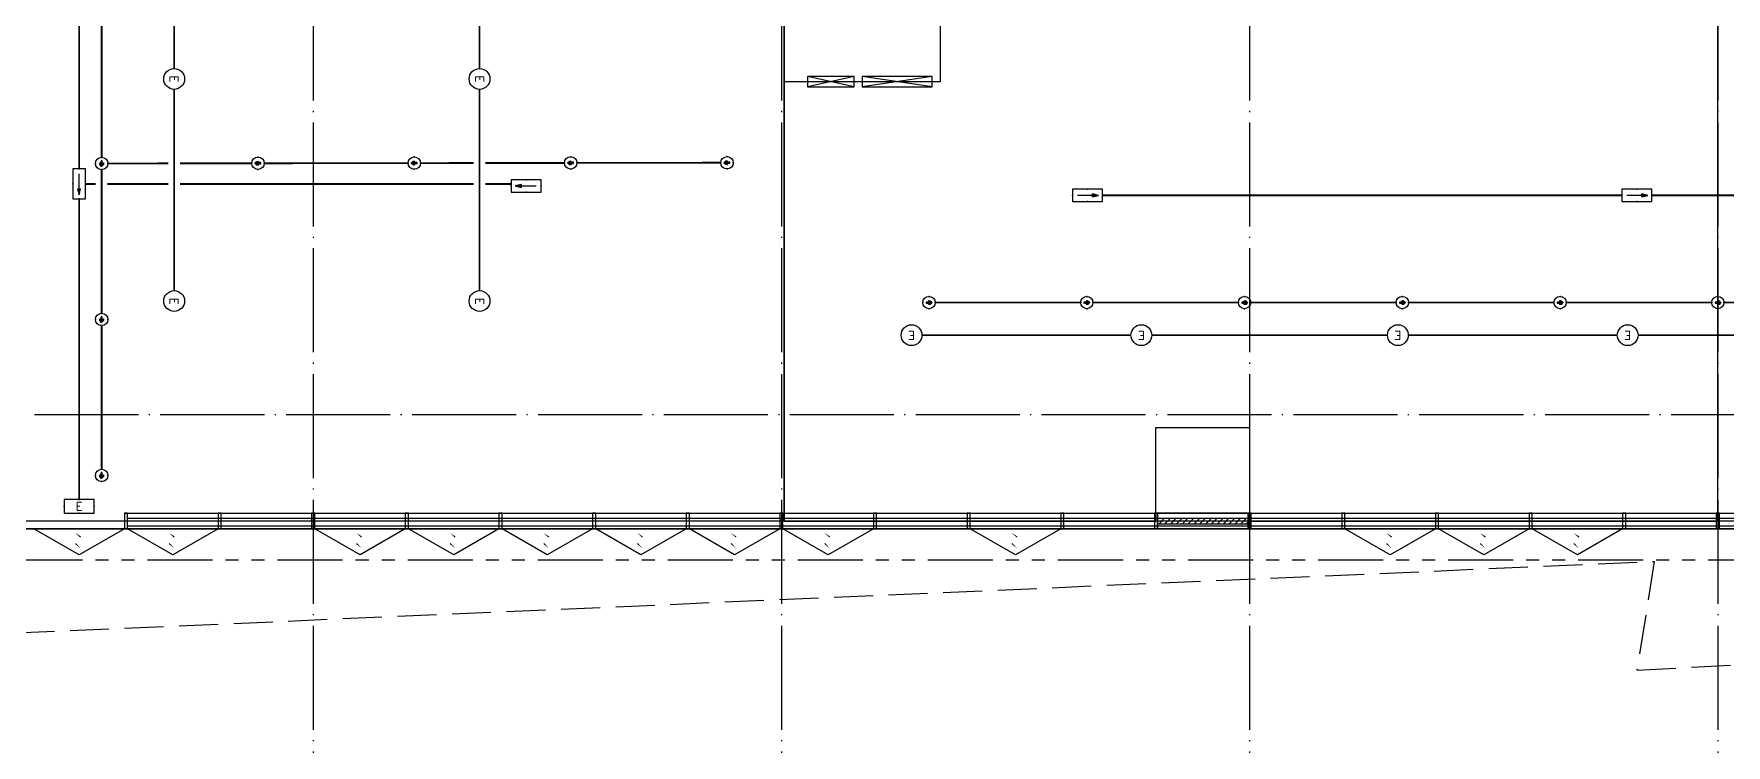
# Model space of a CAD drawing. Extents: x -288892 to 250096, y -100054 to 404668.
# Drawn here: x 9030 to 41559, y -6359 to 7322 of the extents above; entities that cross this region are included whole.
import ezdxf
from ezdxf.enums import TextEntityAlignment as Align
from ezdxf.xclip import XClip

# ---------------------------------------------------------------- set-up
doc = ezdxf.new("R2010")
doc.units = 0
doc.header["$LTSCALE"] = 1000
doc.header["$MEASUREMENT"] = 0
for name, pattern in [('104-14# 核心筒$0$DOTE', [2.42, 2, -0.2, 0.02, -0.2]), ('DASH', [0.35, 0.25, -0.1]), ('X-104 14#平面$0$109 3#平面$0$DASH', [0.35, 0.25, -0.1]), ('X-104 14#平面$0$PHANTOM2', [1.25, 0.625, -0.125, 0.125, -0.125, 0.125, -0.125])]:
    doc.linetypes.add(name, pattern=pattern)
doc.layers.get('0').update_dxf_attribs({"linetype": 'CONTINUOUS'})
for name, color, linetype in [('104-14# 核心筒$0$A_AXIS-轴线', 36, '104-14# 核心筒$0$DOTE'), ('14#楼幕墙$0$A-C_玻璃幕墙', 140, 'CONTINUOUS'), ('14#楼幕墙$0$A-C_窗', 140, 'CONTINUOUS'), ('EQUIP-照明', 3, 'CONTINUOUS'), ('WIRE-应急', 2, 'DASH'), ('X-104 14#平面$0$05-填充_天正', 26, 'CONTINUOUS'), ('X-104 14#平面$0$A-C_玻璃幕墙', 140, 'CONTINUOUS'), ('X-104 14#平面$0$A-O_屋面', 201, 'CONTINUOUS'), ('X-104 14#平面$0$A-SUR_吊顶', 40, 'CONTINUOUS'), ('X-104 14#平面$0$A-TECH_暖通', 6, 'CONTINUOUS')]:
    doc.layers.add(name, color=color, linetype=linetype)
doc.layers.add('14#楼幕墙$0$04-不打印_辅助线', color=165, linetype='CONTINUOUS', plot=False)
doc.layers.add('X-104 14#平面$0$000套内', color=226, linetype='CONTINUOUS', lineweight=30)
doc.styles.add('_TEL_DIM', font='SIMPLEX', dxfattribs={"width": 0.8, "height": 3.5, "bigfont": 'HZTXT'})

# ---------------------------------------------------------------- blocks, each defined once
blk = doc.blocks.new('14#楼幕墙$0$A$C38D07553')
blk.add_lwpolyline([(-60, -300), (0, -300), (0, 0), (-60, 0)], close=True)
blk = doc.blocks.new('14#楼幕墙$0$A$C385D642F')
for p in [(10830, -1000), (12630, -1000), (14430, -1000), (16230, -1000), (18030, -1000), (19830, -1000), (21630, -1000), (23430, -1000), (25230, -1000), (27030, -1000), (28830, -1000), (30630, -1000), (32430, -1000), (34230, -1000), (36030, -1000), (37830, -1000), (39630, -1000), (41430, -1000)]:
    blk.add_blockref('14#楼幕墙$0$A$C38D07553', p)
blk = doc.blocks.new('14#楼幕墙$0$A$C22714246')
blk.add_lwpolyline([(1740, 497), (870, 0), (0, 497)])
at = {"layer": '14#楼幕墙$0$A-C_玻璃幕墙', "color": 1}
blk.add_lwpolyline([(899, 122, 0, 25, 0), (802, 217, 0, 0, 0), (900, 340, 25, 0, 0), (796, 422, 0, 0, 0)], format="xyseb", dxfattribs=at)
blk = doc.blocks.new('*U1899')
h = blk.add_hatch()
h.set_pattern_fill('ANSI31', color=256, scale=50)
h.set_pattern_definition([(45, (-56212.376, 120006.8), (-56.1266, 56.1266), [])])
h.paths.add_polyline_path([(-1740, 100), (0, 100), (0, 200), (-1740, 200)])
for points in [[(-1740, 0), (0, 0), (0, 300), (-1740, 300)], [(-1740, 100), (0, 100), (0, 200), (-1740, 200)]]:
    blk.add_lwpolyline(points, close=True)
blk = doc.blocks.new('14#楼幕墙')
at = {"layer": '14#楼幕墙$0$A-C_玻璃幕墙'}
for p, q in [((10770, -1900), (45030, -1900)), ((108092, -2200), (-1359, -2200)), ((19830, -2000), (10830, -2000)), ((19830, -2150), (10830, -2150)), ((44970, -2000), (19830, -2000)), ((44970, -2150), (19830, -2150))]:
    blk.add_line(p, q, dxfattribs=at)
at = {"layer": '14#楼幕墙$0$04-不打印_辅助线'}
blk.add_blockref('14#楼幕墙$0$A$C22714246', (9030, -2697), dxfattribs=at)
at = {"layer": '14#楼幕墙$0$A-C_玻璃幕墙'}
blk.add_blockref('14#楼幕墙$0$A$C385D642F', (0, -900), dxfattribs=at)
at = {"layer": '14#楼幕墙$0$A-C_窗', "rotation": 180}
blk.add_blockref('*U1899', (30630, -1900), dxfattribs=at)
at = {"layer": '14#楼幕墙$0$A-C_窗'}
for p in [(10830, -2697), (14430, -2697), (16230, -2697), (18030, -2697), (19830, -2697), (21630, -2697), (23430, -2697), (27030, -2697), (34230, -2697), (36030, -2697), (37830, -2697)]:
    blk.add_blockref('14#楼幕墙$0$A$C22714246', p, dxfattribs=at)
blk = doc.blocks.new('104-14# 核心筒')
at = {"layer": '104-14# 核心筒$0$A_AXIS-轴线'}
for p, q in [((14400, 54018), (14400, -8545)), ((23400, 54018), (23400, -8545)), ((32400, 54018), (32400, -8545)), ((41400, 54018), (41400, -8545)), ((-24839, 0), (68400, 0))]:
    blk.add_line(p, q, dxfattribs=at)
blk = doc.blocks.new('*U1803')
blk.add_lwpolyline([(200, 0), (200, 900), (0, 900), (0, 0), (200, 0), (0, 900), (0, 0), (200, 900)])
blk = doc.blocks.new('*U1813')
blk.add_lwpolyline([(200, 0), (200, 1350), (0, 1350), (0, 0), (200, 0), (0, 1350), (0, 0), (200, 1350)])
blk = doc.blocks.new('X-104 14#平面$0$sdfjladfiididid')
at = {"layer": 'X-104 14#平面$0$A-TECH_暖通', "rotation": 90}
for name, p in [('*U1803', (24800, 6300)), ('*U1813', (26300, 6300, 2600))]:
    blk.add_blockref(name, p, dxfattribs=at)
blk = doc.blocks.new('X-104 14#平面')
blk.add_lwpolyline([(9030, -2200), (10770, -2200)])
at = {"layer": 'X-104 14#平面$0$000套内'}
blk.add_lwpolyline([(23450, -2050), (-1173, -2050), (4885, 26450), (23400, 26450), (23400, 14750), (22050, 14750), (22050, 10650), (23450, 10650)], close=True, dxfattribs=at)
blk.add_lwpolyline([(23400, 26450), (50400, 26450), (50400, -2050), (23450, -2050), (23450, 7800), (32350, 7800), (32350, 7600), (41500, 7600), (41500, 16600), (38350, 16600), (38350, 19250), (30600, 19250), (30600, 26300)], dxfattribs=at)
at = {"layer": 'X-104 14#平面$0$05-填充_天正'}
blk.add_lwpolyline([(41400, -2050), (41400, 7600), (32350, 7600), (32350, 7800), (26450, 7800), (26450, 6400), (23450, 6400), (23450, -2050), (30600, -2050), (30600, -250), (32400, -250), (32400, -2050)], close=True, dxfattribs=at)
at = {"layer": 'X-104 14#平面$0$A-C_玻璃幕墙'}
blk.add_lwpolyline([(-1359, -2200), (108092, -2200), (111292, 2370), (113380, 908), (115789, 4348), (113701, 5811), (116900, 10380), (116900, 38462), (99065, 43424), (96016, 32464), (85707, 35332), (87317, 41119), (83503, 42180), (66341, 26600), (4762, 26600)], close=True, dxfattribs=at)
at = {"layer": 'X-104 14#平面$0$A-O_屋面', "linetype": 'X-104 14#平面$0$PHANTOM2', "ltscale": 2}
blk.add_lwpolyline([(116300, 1125), (112466, -2800), (-12112, -2800), (-10904, 3413), (-11203, 3471), (-4857, 36100), (58809, 36100), (74838, 49550), (86050, 49550), (86050, 51700), (92100, 51702), (92100, 55283), (94609, 59228), (95621, 58584), (95782, 58837), (99792, 56287), (107068, 54162), (111100, 54162), (111100, 52680), (116300, 52680)], close=True, dxfattribs=at)
at = {"layer": 'X-104 14#平面$0$A-SUR_吊顶', "linetype": 'X-104 14#平面$0$109 3#平面$0$DASH', "ltscale": 3}
blk.add_lwpolyline([(109062, -4432), (119297, 10714), (117563, 11100), (120742, 38795), (99427, 44725), (92631, 20300), (86987, 20300), (86987, 21500), (8392, 21500), (5689, 8781), (-2734, 10571), (-6010, -4842), (40178, -2825), (39845, -4916), (83846, -2647)], close=True, dxfattribs=at)
ref = blk.add_blockref('104-14# 核心筒', (0, 0))
XClip(ref).set_block_clipping_path([(-38664.3623821461, -25500), (139216.5485069363, 330900)])
for name in ['14#楼幕墙', 'X-104 14#平面$0$sdfjladfiididid']:
    blk.add_blockref(name, (0, 0))
blk = doc.blocks.new('$equip$00001838')
blk.add_circle((0, 0), 0.5)
at = {"color": 7, "style": '_TEL_DIM'}
blk.add_attdef('$TEXT$', text='', height=0.4, dxfattribs=at).set_placement((0, 0), align=Align.MIDDLE_CENTER)
at = {"color": 7, "style": '_TEL_DIM', "flags": 1}
blk.add_attdef('A', text='', height=0.00002, dxfattribs=at).set_placement((0, 0), align=Align.MIDDLE_CENTER)
blk = doc.blocks.new('$equip_U$00000189(HT0843)')
at = {"color": 2}
for p, q in [((-0.72, 0.66), (-0.72, 0)), ((0.72, 0.66), (-0.72, 0.66)), ((-0.72, 0), (0.72, 0)), ((0.72, 0), (0.72, 0.66))]:
    blk.add_line(p, q, dxfattribs=at)
at = {"color": 2, "const_width": 0.0125}
for points in [[(0.72, 0.66), (0.72, 0.66), (-0.72, 0.66)], [(-0.72, 0.66), (-0.72, 0)], [(-0.72, 0), (0.72, 0)], [(0.72, 0), (0.72, 0.66)]]:
    blk.add_lwpolyline(points, dxfattribs=at)
at = {"color": 2}
blk.add_lwpolyline([(-0.72, 0.66), (-0.72, 0)], dxfattribs=at)
for p in [(-0.72, 0.33), (0, 0.66), (0, 0), (0.72, 0.33)]:
    blk.add_point(p)
at = {"color": 7, "style": '_TEL_DIM'}
blk.add_attdef('$TEXT$', text='', height=0.4, dxfattribs=at).set_placement((0, 0.33), align=Align.MIDDLE_CENTER)
at = {"color": 7, "style": '_TEL_DIM', "flags": 1}
blk.add_attdef('A', text='', height=0.000025, dxfattribs=at).set_placement((0, 0), align=Align.MIDDLE_CENTER)
blk = doc.blocks.new('$equip$00002541')
blk.add_hatch(color=256).paths.add_polyline_path([(-0.24, 0.372), (-0.528, 0.3), (-0.24, 0.228)])
for p, q in [((-0.72, 0.6), (-0.72, 0)), ((0.72, 0.6), (-0.72, 0.6)), ((-0.72, 0), (0.72, 0)), ((-0.24, 0.372), (-0.528, 0.3)), ((-0.528, 0.3), (-0.24, 0.228)), ((-0.24, 0.372), (-0.24, 0.228)), ((0.72, 0), (0.72, 0.6))]:
    blk.add_line(p, q)
at = {"color": 7}
blk.add_line((-0.48, 0.3), (0.48, 0.3), dxfattribs=at)
at = {"const_width": 0.02}
blk.add_lwpolyline([(-0.72, 0.6), (-0.72, 0), (0.72, 0), (0.72, 0.6), (-0.72, 0.6), (-0.72, 0)], dxfattribs=at)
for p in [(-0.72, 0.3), (0, 0.6), (0, 0), (0.72, 0.3)]:
    blk.add_point(p)
at = {"color": 7, "style": '_TEL_DIM', "flags": 1}
blk.add_attdef('A', text='', height=0.00002, dxfattribs=at).set_placement((0, 0), align=Align.MIDDLE_CENTER)
blk = doc.blocks.new('$equip_U$00000283(晏大钊)')
at = {"color": 3}
for p, q in [((-0.07, 0.05), (-0.27, 0.05)), ((-0.27, 0.05), (-0.27, 0.05)), ((-0.26, 0.05), (-0.27, 0.04)), ((-0.25, 0.05), (-0.27, 0.03)), ((-0.24, 0.05), (-0.27, 0.02)), ((-0.23, 0.05), (-0.27, 0.01)), ((-0.22, 0.05), (-0.27, 0)), ((-0.2, 0.05), (-0.27, -0.01)), ((-0.19, 0.05), (-0.27, -0.03)), ((-0.18, 0.05), (-0.27, -0.04)), ((-0.17, 0.05), (-0.27, -0.05)), ((-0.16, 0.05), (-0.27, -0.06)), ((-0.27, 0.05), (-0.27, 0.05)), ((-0.26, 0.05), (-0.27, 0.04)), ((-0.25, 0.05), (-0.27, 0.03)), ((-0.24, 0.05), (-0.27, 0.02)), ((-0.23, 0.05), (-0.27, 0.01)), ((-0.22, 0.05), (-0.27, 0)), ((-0.2, 0.05), (-0.27, -0.01)), ((-0.19, 0.05), (-0.27, -0.03)), ((-0.18, 0.05), (-0.27, -0.04)), ((-0.17, 0.05), (-0.27, -0.05)), ((-0.16, 0.05), (-0.27, -0.06)), ((-0.15, 0.05), (-0.26, -0.06)), ((-0.15, 0.05), (-0.26, -0.06)), ((-0.14, 0.05), (-0.25, -0.06)), ((-0.14, 0.05), (-0.25, -0.06)), ((-0.13, 0.05), (-0.24, -0.06)), ((-0.13, 0.05), (-0.24, -0.06)), ((-0.11, 0.05), (-0.23, -0.06)), ((-0.11, 0.05), (-0.23, -0.06)), ((-0.1, 0.05), (-0.22, -0.06)), ((-0.1, 0.05), (-0.22, -0.06)), ((-0.09, 0.05), (-0.21, -0.06)), ((-0.09, 0.05), (-0.21, -0.06)), ((-0.08, 0.05), (-0.2, -0.06)), ((-0.08, 0.05), (-0.2, -0.06)), ((-0.07, 0.05), (-0.18, -0.06)), ((-0.07, 0.05), (-0.18, -0.06)), ((-0.06, 0.05), (-0.17, -0.06)), ((-0.06, 0.05), (-0.17, -0.06)), ((-0.05, 0.05), (-0.16, -0.06)), ((-0.05, 0.05), (-0.16, -0.06)), ((-0.04, 0.05), (-0.15, -0.06)), ((-0.04, 0.05), (-0.15, -0.06)), ((-0.02, 0.05), (-0.14, -0.06)), ((-0.02, 0.05), (-0.14, -0.06)), ((-0.01, 0.05), (-0.13, -0.06)), ((-0.01, 0.05), (-0.13, -0.06)), ((0, 0.05), (-0.12, -0.06)), ((0, 0.05), (-0.12, -0.06)), ((0.01, 0.05), (-0.11, -0.06)), ((0.01, 0.05), (-0.11, -0.06)), ((0.02, 0.05), (-0.09, -0.06)), ((0.02, 0.05), (-0.09, -0.06)), ((0.03, 0.05), (-0.08, -0.06)), ((0.03, 0.05), (-0.08, -0.06)), ((0.04, 0.05), (-0.07, -0.06)), ((0.04, 0.05), (-0.07, -0.06)), ((0.05, 0.05), (-0.06, -0.06)), ((0.05, 0.05), (-0.06, -0.06)), ((-0.04, 0.17), (-0.05, 0.16)), ((-0.04, 0.17), (-0.05, 0.16)), ((0.07, 0.05), (-0.05, -0.06)), ((0.07, 0.05), (-0.05, -0.06)), ((-0.03, 0.17), (-0.04, 0.16)), ((-0.02, 0.17), (-0.04, 0.15)), ((-0.03, 0.17), (-0.04, 0.16)), ((-0.02, 0.17), (-0.04, 0.15)), ((0.15, 0.13), (-0.04, -0.06)), ((0.15, 0.13), (-0.04, -0.06)), ((0.21, 0.08), (-0.04, -0.18)), ((0.17, 0.03), (-0.04, -0.18)), ((-0.01, 0.17), (-0.03, 0.15)), ((0, 0.17), (-0.03, 0.14)), ((-0.01, 0.17), (-0.03, 0.15)), ((0, 0.17), (-0.03, 0.14)), ((0.16, 0.13), (-0.03, -0.06)), ((0.16, 0.13), (-0.03, -0.06)), ((0.22, 0.07), (-0.03, -0.18)), ((0.17, 0.02), (-0.03, -0.18)), ((0.01, 0.17), (-0.02, 0.14)), ((0.01, 0.17), (-0.02, 0.14)), ((0.17, 0.12), (-0.02, -0.06)), ((0.17, 0.12), (-0.02, -0.06)), ((0.22, 0.07), (-0.02, -0.18)), ((0.17, 0.01), (-0.02, -0.18)), ((0.02, 0.17), (-0.01, 0.13)), ((0.03, 0.17), (-0.01, 0.13)), ((0.02, 0.17), (-0.01, 0.13)), ((0.03, 0.17), (-0.01, 0.13)), ((0.23, 0.06), (-0.01, -0.18)), ((0.05, 0.17), (0, 0.12)), ((0.06, 0.17), (0, 0.12)), ((0.05, 0.17), (0, 0.12)), ((0.06, 0.17), (0, 0.12)), ((0.17, 0.11), (0, -0.06)), ((0.17, 0.11), (0, -0.06)), ((0.24, 0.06), (0, -0.18)), ((0.07, 0.17), (0.01, 0.11)), ((0.07, 0.17), (0.01, 0.11)), ((0.18, 0.11), (0.01, -0.06)), ((0.18, 0.11), (0.01, -0.06)), ((0.08, 0.17), (0.02, 0.1)), ((0.09, 0.17), (0.02, 0.1)), ((0.08, 0.17), (0.02, 0.1)), ((0.09, 0.17), (0.02, 0.1)), ((0.18, 0.1), (0.02, -0.06)), ((0.18, 0.1), (0.02, -0.06)), ((0.24, 0.05), (0.02, -0.18)), ((0.1, 0.17), (0.03, 0.09)), ((0.11, 0.17), (0.03, 0.09)), ((0.1, 0.17), (0.03, 0.09)), ((0.11, 0.17), (0.03, 0.09)), ((0.19, 0.1), (0.03, -0.06)), ((0.19, 0.1), (0.03, -0.06)), ((0.25, 0.05), (0.03, -0.18)), ((0.12, 0.16), (0.04, 0.08)), ((0.12, 0.16), (0.04, 0.08)), ((0.19, 0.09), (0.04, -0.06)), ((0.19, 0.09), (0.04, -0.06)), ((0.25, 0.04), (0.04, -0.18)), ((0.12, 0.16), (0.05, 0.08)), ((0.12, 0.16), (0.05, 0.08)), ((0.13, 0.15), (0.05, 0.07)), ((0.13, 0.15), (0.05, 0.07)), ((0.2, 0.09), (0.05, -0.06)), ((0.2, 0.09), (0.05, -0.06)), ((0.26, 0.03), (0.05, -0.18)), ((0.14, 0.15), (0.06, 0.07)), ((0.14, 0.15), (0.06, 0.07)), ((0.14, 0.14), (0.06, 0.06)), ((0.14, 0.14), (0.06, 0.06)), ((0.21, 0.08), (0.06, -0.06)), ((0.16, 0.04), (0.06, -0.06)), ((0.27, 0.03), (0.06, -0.18)), ((0.15, 0.14), (0.07, 0.06)), ((0.15, 0.14), (0.07, 0.06)), ((0.27, 0.02), (0.07, -0.18)), ((0.28, 0.02), (0.08, -0.18)), ((0.28, 0.01), (0.09, -0.18)), ((0.28, 0.01), (0.09, -0.18)), ((0.29, 0.01), (0.1, -0.18)), ((0.29, 0.01), (0.1, -0.18)), ((0.3, 0), (0.16, -0.13)), ((0.3, 0), (0.16, -0.13)), ((0.21, 0.08), (0.17, 0.04)), ((0.21, 0.08), (0.18, 0.04)), ((0.22, 0.07), (0.19, 0.04)), ((0.22, 0.07), (0.2, 0.04)), ((0.23, 0.06), (0.21, 0.04)), ((0.24, 0.06), (0.21, 0.03)), ((0.24, 0.05), (0.21, 0.02)), ((0.25, 0.05), (0.21, 0.01)), ((0.25, 0.04), (0.21, 0)), ((0.26, 0.03), (0.21, -0.01)), ((0.27, 0.03), (0.21, -0.02)), ((0.27, 0.02), (0.21, -0.03)), ((0.28, 0.02), (0.21, -0.05)), ((-0.03, -0.15), (-0.05, -0.18)), ((-0.03, -0.15), (-0.05, -0.18)), ((0.17, 0), (-0.01, -0.18)), ((0.17, -0.01), (0, -0.18)), ((0.17, -0.03), (0.02, -0.18)), ((0.17, -0.04), (0.03, -0.18)), ((0.17, -0.05), (0.04, -0.18)), ((0.17, -0.05), (0.05, -0.18)), ((0.18, -0.05), (0.06, -0.18)), ((0.19, -0.05), (0.07, -0.18)), ((0.2, -0.05), (0.08, -0.18)), ((0.3, 0), (0.27, -0.03)), ((0.3, 0), (0.27, -0.03))]:
    blk.add_line(p, q, dxfattribs=at)
at = {"color": 3, "linetype": 'ByBlock', "ltscale": 5}
for p, q in [((-0.27, 0.05), (-0.27, -0.06)), ((0.07, 0.05), (-0.27, 0.05)), ((0.07, 0.05), (-0.06, 0.17)), ((-0.06, 0.17), (0.11, 0.17)), ((0.07, 0.05), (0.07, 0.05)), ((0.11, 0.17), (0.3, 0)), ((-0.27, -0.06), (0.07, -0.06)), ((-0.06, -0.18), (0.07, -0.06)), ((0.11, -0.18), (-0.06, -0.18)), ((0.07, -0.06), (0.07, -0.06)), ((0.3, 0), (0.11, -0.18))]:
    blk.add_line(p, q, dxfattribs=at)
at = {"color": 3}
blk.add_circle((0, 0), 0.595, dxfattribs=at)
for p in [(-0.59, 0), (0, 0.59), (0.59, 0), (0, -0.59)]:
    blk.add_point(p)
at = {"color": 7, "style": '_TEL_DIM', "flags": 1}
for tag in ['A', 'REMARK']:
    blk.add_attdef(tag, text='', height=0.000025, dxfattribs=at).set_placement((0, 0), align=Align.MIDDLE_CENTER)
blk = doc.blocks.new('$equip_U$00000284(晏大钊)')
for p in [(-0.298, 0), (0, 0.298), (0.298, 0), (0, -0.298)]:
    blk.add_point(p)
at = {"xscale": 0.5, "yscale": 0.5, "zscale": 0.5}
blk.add_blockref('$equip_U$00000283(晏大钊)', (0, 0), dxfattribs=at)
at = {"color": 7, "style": '_TEL_DIM', "flags": 1}
for tag in ['A', 'REMARK']:
    blk.add_attdef(tag, text='', height=0.0000125, dxfattribs=at).set_placement((0, 0), align=Align.MIDDLE_CENTER)
blk = doc.blocks.new('$equip_U$00000302(HT0843)')
for p in [(-0.298, 0), (0, 0.298), (0.298, 0), (0, -0.298)]:
    blk.add_point(p)
at = {"rotation": 180}
blk.add_blockref('$equip_U$00000284(晏大钊)', (0, 0), dxfattribs=at)
at = {"color": 7, "style": '_TEL_DIM', "flags": 1}
for tag in ['A', 'REMARK']:
    blk.add_attdef(tag, text='', height=0.0000125, dxfattribs=at).set_placement((0, 0), align=Align.MIDDLE_CENTER)

msp = doc.modelspace()

# ---------------------------------------------------------------- linework, layer by layer
at = {"layer": 'WIRE-应急', "linetype": 'DASH', "const_width": 35}
for points in [[(9900, 12814), (9900, 4723)], [(11727, 6654), (11727, 10711)], [(17598, 6654), (17598, 10711)], [(10333, 4947), (10333, 7709)], [(11727, 2383), (11727, 6254)], [(17598, 2383), (17598, 6254)], [(10333, 1947), (10333, 4709)], [(10452, 4828), (11615, 4830)], [(11840, 4830), (13219, 4832)], [(13457, 4832), (16224, 4835)], [(16462, 4835), (17485, 4837)], [(17710, 4837), (19230, 4839)], [(19468, 4839), (22235, 4843)], [(10020, 4435), (10220, 4435)], [(10445, 4435), (11615, 4435)], [(11840, 4435), (17485, 4435)], [(17710, 4435), (18207, 4435)], [(29571, 4215), (39554, 4215)], [(40130, 4215), (45141, 4215)], [(9900, 4147), (9900, -1636)], [(26356, 2153), (29151, 2153)], [(29389, 2153), (32183, 2153)], [(32421, 2153), (35216, 2153)], [(35454, 2153), (38248, 2153)], [(38486, 2153), (41281, 2153)], [(41519, 2153), (44314, 2153)], [(10333, -1053), (10333, 1709)], [(26101, 1526), (30119, 1526)], [(30519, 1526), (35050, 1526)], [(35450, 1526), (39467, 1526)], [(39867, 1526), (45054, 1526)]]:
    msp.add_lwpolyline(points, dxfattribs=at)

# ---------------------------------------------------------------- block references
msp.add_blockref('X-104 14#平面', (0, 0))
at = {"layer": 'EQUIP-照明', "xscale": 400, "yscale": 400, "zscale": 400}
for p, rotation in [((11727, 6454), 270), ((17598, 6454), 270), ((11727, 2183), 270), ((17598, 2183), 270), ((25901, 1526), 180), ((30319, 1526), 180), ((35250, 1526), 180), ((39667, 1526), 180)]:
    msp.add_blockref('$equip$00001838', p, dxfattribs=dict(at, rotation=rotation)).add_auto_attribs({'$TEXT$': 'E'})
for name, p, rotation in [('$equip_U$00000302(HT0843)', (10333, 4828), 90), ('$equip$00002541', (10020, 4435), 90), ('$equip$00002541', (29283, 4335), 180), ('$equip$00002541', (39842, 4335), 180), ('$equip_U$00000302(HT0843)', (26237, 2153), 180), ('$equip_U$00000302(HT0843)', (29270, 2153), 180), ('$equip_U$00000302(HT0843)', (32302, 2153), 180), ('$equip_U$00000302(HT0843)', (35335, 2153), 180), ('$equip_U$00000302(HT0843)', (38367, 2153), 180), ('$equip_U$00000302(HT0843)', (41400, 2153), 180), ('$equip_U$00000302(HT0843)', (10333, 1828), 90), ('$equip_U$00000302(HT0843)', (10333, -1172), 90)]:
    msp.add_blockref(name, p, dxfattribs=dict(at, rotation=rotation))
for name, p in [('$equip_U$00000302(HT0843)', (13338, 4832)), ('$equip_U$00000302(HT0843)', (16343, 4835)), ('$equip_U$00000302(HT0843)', (19349, 4839)), ('$equip_U$00000302(HT0843)', (22354, 4843)), ('$equip$00002541', (18495, 4276))]:
    msp.add_blockref(name, p, dxfattribs=at)
msp.add_blockref('$equip_U$00000189(HT0843)', (9900, -1900), dxfattribs=at).add_auto_attribs({'$TEXT$': 'E'})

doc.saveas('drawing.dxf')
